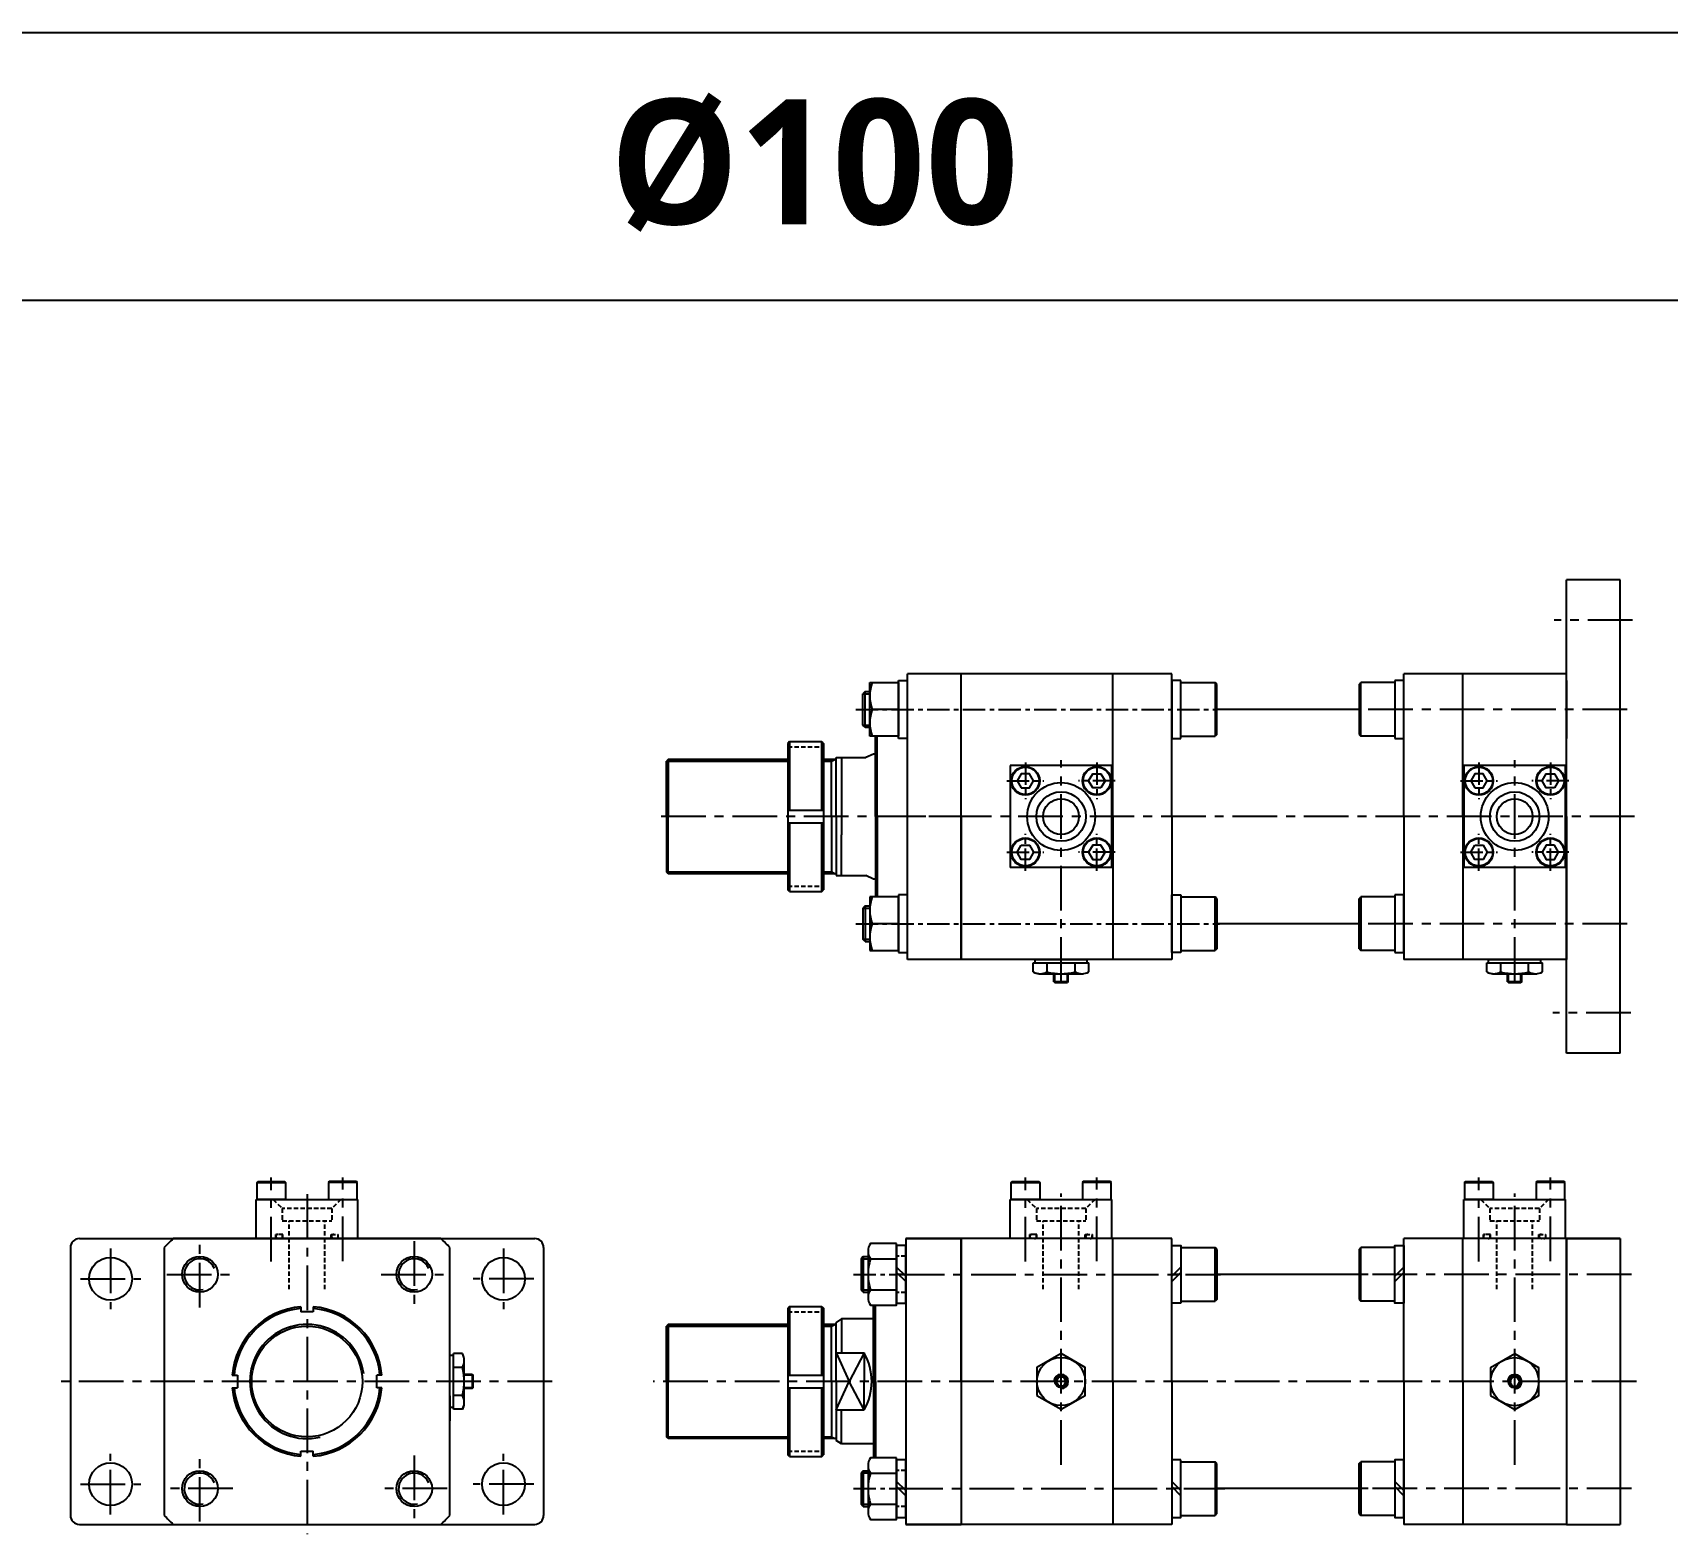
# Model space of a CAD drawing. Extents: x -819 to 9283, y 0 to 5329.
# Drawn here: x 3450 to 4365, y 4488 to 5329 of the extents above; entities that cross this region are included whole.
import ezdxf

# ---------------------------------------------------------------- set-up
doc = ezdxf.new("R2010")
doc.units = 0
doc.header["$LTSCALE"] = 10
doc.header["$MEASUREMENT"] = 0
for name, pattern in [('CENTER', [2, 1.25, -0.25, 0.25, -0.25]), ('CENTERX2', [4, 2.5, -0.5, 0.5, -0.5]), ('HIDDEN', [0.375, 0.25, -0.125])]:
    doc.linetypes.add(name, pattern=pattern)
doc.layers.get('0').update_dxf_attribs({"linetype": 'CONTINUOUS'})
doc.layers.get('DEFPOINTS').update_dxf_attribs({"linetype": 'CONTINUOUS'})
for name, color, linetype in [('CEN', 1, 'CENTERX2'), ('CENTER', 1, 'CENTER'), ('DIM', 2, 'CONTINUOUS'), ('HIDDEN', 2, 'HIDDEN'), ('ML', 7, 'CONTINUOUS')]:
    doc.layers.add(name, color=color, linetype=linetype)
doc.styles.add('문자', font='romans.shx')

msp = doc.modelspace()

# ---------------------------------------------------------------- linework, layer by layer
for p, q in [((5585.06, 5328.65), (0, 5328.65)), ((5585.06, 5178.65), (2613, 5178.65))]:
    msp.add_line(p, q)
at = {"color": 7, "linetype": 'Continuous'}
for p, q in [((4009.99, 4802.66), (4009.99, 4807.68)), ((4009.99, 4807.68), (4016.33, 4807.68)), ((4010.99, 4807.68), (4010.99, 4809.68)), ((4010.99, 4809.68), (4040.17, 4809.68)), ((4016.33, 4807.68), (4041.17, 4807.68)), ((4017.78, 4802.66), (4017.78, 4807.68)), ((4033.37, 4802.66), (4033.37, 4807.68)), ((4040.17, 4807.68), (4040.17, 4809.68)), ((4041.17, 4802.66), (4041.17, 4807.68)), ((4263.99, 4802.66), (4263.99, 4807.68)), ((4263.99, 4807.68), (4270.33, 4807.68)), ((4264.99, 4807.68), (4264.99, 4809.68)), ((4264.99, 4809.68), (4294.17, 4809.68)), ((4270.33, 4807.68), (4295.17, 4807.68)), ((4271.78, 4802.66), (4271.78, 4807.68)), ((4287.37, 4802.66), (4287.37, 4807.68)), ((4294.17, 4807.68), (4294.17, 4809.68)), ((4295.17, 4802.66), (4295.17, 4807.68)), ((4013.16, 4801.68), (4037.99, 4801.68)), ((4021.58, 4801.93), (4021.58, 4801.94)), ((4021.58, 4797.18), (4021.58, 4801.68)), ((4021.58, 4797.18), (4022.08, 4796.68)), ((4029.58, 4797.18), (4021.58, 4797.18)), ((4022.08, 4796.68), (4029.08, 4796.68)), ((4029.58, 4797.18), (4029.08, 4796.68)), ((4029.58, 4797.18), (4029.58, 4801.68)), ((4267.16, 4801.68), (4291.99, 4801.68)), ((4275.58, 4801.93), (4275.58, 4801.94)), ((4275.58, 4797.18), (4275.58, 4801.68)), ((4275.58, 4797.18), (4276.08, 4796.68)), ((4283.58, 4797.18), (4275.58, 4797.18)), ((4276.08, 4796.68), (4283.08, 4796.68)), ((4283.58, 4797.18), (4283.08, 4796.68)), ((4283.58, 4797.18), (4283.58, 4801.68)), ((3683.32, 4558.73), (3683.32, 4587.91)), ((3685.32, 4587.91), (3683.32, 4587.91)), ((3690.34, 4588.91), (3685.32, 4588.91)), ((3685.32, 4564.07), (3685.32, 4588.91)), ((3690.34, 4581.12), (3685.32, 4581.12)), ((3691.32, 4560.91), (3691.32, 4585.74)), ((3695.82, 4577.32), (3691.32, 4577.32)), ((3695.82, 4577.32), (3696.32, 4576.82)), ((3695.82, 4577.32), (3695.82, 4569.32)), ((3696.32, 4569.82), (3696.32, 4576.82)), ((3691.06, 4569.32), (3691.06, 4569.32)), ((3695.82, 4569.32), (3691.32, 4569.32)), ((3695.82, 4569.32), (3696.32, 4569.82)), ((3685.32, 4558.73), (3683.32, 4558.73)), ((3690.34, 4565.53), (3685.32, 4565.53)), ((3685.32, 4557.73), (3685.32, 4564.07)), ((3690.34, 4557.73), (3685.32, 4557.73))]:
    msp.add_line(p, q, dxfattribs=at)
for points in [[(4012.08, 4565.53), (4025.58, 4557.73), (4039.08, 4565.53), (4039.08, 4581.12), (4025.58, 4588.91), (4012.08, 4581.12)], [(4266.08, 4565.45), (4279.58, 4557.66), (4293.08, 4565.45), (4293.08, 4581.04), (4279.58, 4588.83), (4266.08, 4581.04)], [(4024.13, 4575.82), (4022.69, 4573.32), (4024.13, 4570.82), (4027.02, 4570.82), (4028.46, 4573.32), (4027.02, 4575.82)], [(4278.13, 4575.74), (4276.69, 4573.24), (4278.13, 4570.74), (4281.02, 4570.74), (4282.46, 4573.24), (4281.02, 4575.74)]]:
    msp.add_lwpolyline(points, close=True, dxfattribs=at)
for centre, radius in [((4025.58, 4573.32), 13.5), ((4279.58, 4573.24), 13.5), ((4025.58, 4573.32), 3.5), ((4279.58, 4573.24), 3.5)]:
    msp.add_circle(centre, radius, dxfattribs=at)
for centre, radius, start, end in [((4013.16, 4807.3), 5.62, 235.61575, 270), ((4013.89, 4809.9), 8.22, 241.70064, 298.29936), ((4025.57, 4833.03), 31.35, 255.61718, 270.01407), ((4025.58, 4833.03), 31.35, 269.98593, 284.38282), ((4037.27, 4809.9), 8.22, 241.70064, 298.29936), ((4267.16, 4807.3), 5.62, 235.61575, 270), ((4267.89, 4809.9), 8.22, 241.70064, 298.29936), ((4279.57, 4833.03), 31.35, 255.61718, 270.01407), ((4279.58, 4833.03), 31.35, 269.98593, 284.38282), ((4291.27, 4809.9), 8.22, 241.70064, 298.29936), ((3683.1, 4585.01), 8.22, 331.70064, 28.29936), ((3659.97, 4573.33), 31.35, 359.98593, 14.38282), ((3659.97, 4573.32), 31.35, 345.61718, 0.01407), ((3683.1, 4561.63), 8.22, 331.70064, 28.29936), ((3685.7, 4560.91), 5.62, 325.61575, 0)]:
    msp.add_arc(centre, radius, start, end, dxfattribs=at)
at = {"layer": 'CEN'}
for p, q in [((4345.57, 4999.68), (4301.65, 4999.68)), ((4342.58, 4949.68), (4188.83, 4949.68)), ((4025.58, 4797.13), (4025.58, 4921.23)), ((4279.58, 4797.13), (4279.58, 4921.23)), ((4346.58, 4889.68), (3797.21, 4889.68)), ((3979.82, 4889.68), (3929.95, 4889.68)), ((4342.58, 4829.68), (4188.83, 4829.68)), ((4344.65, 4779.68), (4300.85, 4779.68)), ((3583.32, 4640.5), (3583.32, 4687.59)), ((3623.32, 4640.77), (3623.32, 4687.59)), ((4005.58, 4640.5), (4005.58, 4687.59)), ((4045.58, 4640.77), (4045.58, 4687.59)), ((4259.58, 4640.5), (4259.58, 4687.59)), ((4299.58, 4640.77), (4299.58, 4687.59)), ((3603.32, 4678.23), (3603.32, 4487.73)), ((4025.58, 4526.64), (4025.58, 4678.59)), ((4279.58, 4526.64), (4279.58, 4678.59)), ((3543.32, 4614.82), (3543.32, 4651.83)), ((3663.32, 4651.83), (3663.32, 4614.82)), ((3493.32, 4647.76), (3493.32, 4613.88)), ((3713.32, 4647.76), (3713.32, 4613.88)), ((3524.81, 4633.32), (3561.82, 4633.32)), ((3644.81, 4633.32), (3681.82, 4633.32)), ((3935.2, 4633.32), (4114.76, 4633.32)), ((4345.01, 4633.32), (4188.83, 4633.32)), ((3476.38, 4630.82), (3510.26, 4630.82)), ((3730.26, 4630.82), (3696.38, 4630.82)), ((3740.57, 4573.32), (3465.37, 4573.32)), ((4347.83, 4573.32), (3797.21, 4573.32)), ((4279.58, 4573.32), (4279.58, 4573.4)), ((4279.58, 4573.32), (4279.58, 4573.24)), ((3493.32, 4498.88), (3493.32, 4532.76)), ((3543.32, 4494.82), (3543.32, 4531.83)), ((3663.32, 4531.83), (3663.32, 4494.82)), ((3713.32, 4498.88), (3713.32, 4532.76)), ((3476.38, 4515.82), (3510.26, 4515.82)), ((3561.82, 4513.32), (3524.81, 4513.32)), ((3681.82, 4513.32), (3644.81, 4513.32)), ((3730.26, 4515.82), (3696.38, 4515.82)), ((3934.37, 4513.32), (4117.25, 4513.32)), ((4345.01, 4513.32), (4188.83, 4513.32))]:
    msp.add_line(p, q, dxfattribs=at)
at = {"layer": 'CENTER'}
for p, q in [((3910.58, 4949.68), (4112.89, 4949.68)), ((4005.58, 4919.99), (4005.58, 4899.37)), ((4045.58, 4919.99), (4045.58, 4899.37)), ((4259.58, 4919.99), (4259.58, 4899.37)), ((4299.58, 4919.99), (4299.58, 4899.37)), ((3995.27, 4909.68), (4015.89, 4909.68)), ((4055.89, 4909.68), (4035.27, 4909.68)), ((4249.27, 4909.68), (4269.89, 4909.68)), ((4309.89, 4909.68), (4289.27, 4909.68)), ((4005.58, 4859.37), (4005.58, 4879.99)), ((4045.58, 4859.37), (4045.58, 4879.99)), ((4259.58, 4859.37), (4259.58, 4879.99)), ((4299.58, 4859.37), (4299.58, 4879.99)), ((3995.27, 4869.68), (4015.89, 4869.68)), ((4055.89, 4869.68), (4035.27, 4869.68)), ((4249.27, 4869.68), (4269.89, 4869.68)), ((4309.89, 4869.68), (4289.27, 4869.68)), ((3910.58, 4829.68), (4114.33, 4829.68)), ((3909.39, 4633.32), (3933.57, 4633.32)), ((3938.67, 4633.32), (3933.39, 4633.32)), ((4092.77, 4633.32), (4087.49, 4633.32)), ((3909.39, 4513.32), (3933.57, 4513.32)), ((3938.67, 4513.32), (3933.39, 4513.32)), ((4092.77, 4513.32), (4087.49, 4513.32))]:
    msp.add_line(p, q, dxfattribs=at)
at = {"layer": 'DEFPOINTS', "color": 0, "linetype": 'ByBlock'}
msp.add_point((3899.58, 4540.32), dxfattribs=at)
at = {"layer": 'DIM'}
for p, q in [((3914.58, 4958.43), (3918.48, 4958.43)), ((3914.58, 4940.93), (3918.48, 4940.93)), ((3804.58, 4920.68), (3872.51, 4920.68)), ((3892.51, 4920.68), (3897.09, 4920.68)), ((3897.09, 4920.68), (3898.89, 4921.68)), ((3804.58, 4858.68), (3872.51, 4858.68)), ((3892.51, 4858.68), (3897.09, 4858.68)), ((3897.09, 4858.68), (3898.89, 4857.68)), ((3914.58, 4838.43), (3918.48, 4838.43)), ((3914.58, 4820.93), (3918.48, 4820.93)), ((3913.58, 4642.07), (3917.48, 4642.07)), ((3913.58, 4624.57), (3917.48, 4624.57)), ((3804.58, 4604.32), (3872.51, 4604.32)), ((3892.51, 4604.32), (3897.09, 4604.32)), ((3897.09, 4604.32), (3898.89, 4605.32)), ((3899.58, 4589.29), (3906.93, 4573.32)), ((3915.27, 4589.29), (3906.93, 4573.32)), ((3899.58, 4557.36), (3906.93, 4573.32)), ((3915.27, 4557.36), (3906.93, 4573.32)), ((3804.58, 4542.32), (3872.51, 4542.32)), ((3892.51, 4542.32), (3897.09, 4542.32)), ((3897.09, 4542.32), (3898.89, 4541.32)), ((3913.58, 4522.07), (3917.48, 4522.07)), ((3913.58, 4504.57), (3917.48, 4504.57))]:
    msp.add_line(p, q, dxfattribs=at)
for centre, radius, start, end in [((3543.32, 4633.32), 8.75, 21.92599, 282.09505), ((3663.32, 4633.32), 8.75, 21.92599, 282.09505), ((3603.32, 4573.32), 32, 7.67957, 283.22887), ((3543.32, 4513.32), 8.75, 21.92599, 282.09505), ((3663.32, 4513.32), 8.75, 21.92599, 282.09505)]:
    msp.add_arc(centre, radius, start, end, dxfattribs=at)
at = {"layer": 'HIDDEN'}
for p, q in [((3938.58, 4643.42), (3933.48, 4643.42)), ((3938.58, 4623.22), (3933.48, 4623.22)), ((3938.58, 4523.42), (3933.48, 4523.42)), ((3938.58, 4503.22), (3933.48, 4503.22))]:
    msp.add_line(p, q, dxfattribs=at)
at = {"layer": 'ML'}
for p, q in [((4338.58, 5022.18), (4308.58, 5022.18)), ((4308.58, 4757.18), (4308.58, 5022.18)), ((4338.58, 4757.18), (4338.58, 5022.18)), ((3918.48, 4934.68), (3918.48, 4964.68)), ((3918.48, 4964.68), (3934.48, 4964.68)), ((3934.48, 4933.48), (3934.48, 4965.88)), ((3934.48, 4965.88), (3939.58, 4965.88)), ((3934.48, 4964.68), (3934.48, 4934.68)), ((4087.58, 4969.68), (3939.58, 4969.68)), ((3939.58, 4809.68), (3939.58, 4969.68)), ((3969.58, 4889.68), (3969.58, 4969.68)), ((3969.58, 4809.68), (3969.58, 4969.68)), ((4054.58, 4889.68), (4054.58, 4969.68)), ((4087.58, 4889.68), (4087.58, 4969.68)), ((4092.68, 4965.88), (4087.58, 4965.88)), ((4087.58, 4965.88), (4087.58, 4933.48)), ((4087.58, 4935.26), (4087.58, 4965.26)), ((4087.58, 4964.1), (4087.58, 4934.1)), ((4087.58, 4964.1), (4087.58, 4934.1)), ((4092.68, 4933.48), (4092.68, 4965.88)), ((4092.86, 4964.68), (4111.86, 4964.68)), ((4111.86, 4964.68), (4111.86, 4934.68)), ((4112.86, 4963.68), (4111.86, 4964.68)), ((4112.86, 4935.68), (4112.86, 4963.68)), ((4192.48, 4963.68), (4193.48, 4964.68)), ((4192.48, 4963.68), (4192.48, 4935.68)), ((4212.48, 4964.68), (4193.48, 4964.68)), ((4193.48, 4934.68), (4193.48, 4964.68)), ((4217.58, 4965.88), (4212.48, 4965.88)), ((4212.48, 4965.88), (4212.48, 4933.48)), ((4217.58, 4889.68), (4217.58, 4969.68)), ((4308.58, 4969.68), (4217.58, 4969.68)), ((4308.58, 4969.68), (4217.58, 4969.68)), ((4217.58, 4933.48), (4217.58, 4965.88)), ((4250.58, 4889.68), (4250.58, 4969.68)), ((4308.58, 4889.68), (4308.58, 4969.68)), ((4308.58, 4965.88), (4308.58, 4933.48)), ((3915.83, 4959.68), (3914.58, 4958.43)), ((3914.58, 4940.93), (3914.58, 4958.43)), ((3915.83, 4959.68), (3918.48, 4959.68)), ((3915.83, 4939.68), (3915.83, 4959.68)), ((3934.48, 4949.68), (3919.82, 4949.68)), ((4192.48, 4949.68), (4112.89, 4949.68)), ((3915.83, 4939.68), (3914.58, 4940.93)), ((3915.83, 4939.68), (3918.48, 4939.68)), ((3934.48, 4934.68), (3918.48, 4934.68)), ((3921.58, 4889.68), (3921.58, 4934.68)), ((3921.58, 4889.68), (3921.58, 4934.68)), ((3922.58, 4889.68), (3922.58, 4934.68)), ((3922.58, 4889.68), (3922.58, 4934.68)), ((4092.68, 4934.68), (4111.86, 4934.68)), ((4112.86, 4935.68), (4111.86, 4934.68)), ((4192.48, 4935.68), (4193.48, 4934.68)), ((4212.48, 4934.68), (4193.48, 4934.68)), ((3873.51, 4931.68), (3872.51, 4930.68)), ((3872.51, 4930.68), (3872.51, 4848.68)), ((3873.51, 4931.68), (3873.51, 4893.18)), ((3873.51, 4931.68), (3891.51, 4931.68)), ((3891.51, 4893.18), (3891.51, 4931.68)), ((3891.51, 4931.68), (3892.51, 4930.68)), ((3892.51, 4930.68), (3892.51, 4848.68)), ((3920.52, 4924.68), (3916.27, 4922.68)), ((3921.58, 4924.68), (3920.52, 4924.68)), ((3939.58, 4933.48), (3934.48, 4933.48)), ((4087.58, 4933.48), (4092.68, 4933.48)), ((4212.48, 4933.48), (4217.58, 4933.48)), ((3805.58, 4921.68), (3804.58, 4920.68)), ((3804.58, 4889.68), (3804.58, 4920.68)), ((3872.51, 4921.68), (3805.58, 4921.68)), ((3805.58, 4921.68), (3805.58, 4889.68)), ((3899.58, 4921.68), (3892.51, 4921.68)), ((3897.09, 4889.68), (3897.09, 4921.68)), ((3899.58, 4889.68), (3899.58, 4922.68)), ((3899.58, 4922.68), (3916.27, 4922.68)), ((3902.58, 4922.68), (3902.58, 4879.45)), ((4054.08, 4918.18), (3997.08, 4918.18)), ((3997.08, 4918.18), (3997.08, 4861.18)), ((4054.08, 4861.18), (4054.08, 4918.18)), ((4308.08, 4918.18), (4251.08, 4918.18)), ((4251.08, 4918.18), (4251.08, 4861.18)), ((4308.08, 4861.18), (4308.08, 4918.18)), ((3804.58, 4889.68), (3804.58, 4858.68)), ((3805.58, 4857.68), (3805.58, 4889.68)), ((3872.51, 4893.18), (3892.51, 4893.18)), ((3897.09, 4889.68), (3897.09, 4857.68)), ((3899.58, 4889.68), (3899.58, 4856.68)), ((3921.58, 4889.68), (3921.58, 4844.68)), ((3921.58, 4889.68), (3921.58, 4844.68)), ((3922.58, 4889.68), (3922.58, 4844.68)), ((3922.58, 4889.68), (3922.58, 4844.68)), ((3969.58, 4889.68), (3969.58, 4809.68)), ((4054.58, 4889.68), (4054.58, 4809.68)), ((4087.58, 4889.68), (4087.58, 4809.68)), ((4217.58, 4889.68), (4217.58, 4809.68)), ((4250.58, 4889.68), (4250.58, 4809.68)), ((4308.58, 4889.68), (4308.58, 4809.68)), ((3872.51, 4886.18), (3892.51, 4886.18)), ((3873.51, 4886.18), (3873.51, 4847.68)), ((3891.51, 4847.68), (3891.51, 4886.18)), ((3902.58, 4856.68), (3902.58, 4879.45)), ((4054.08, 4861.18), (3997.08, 4861.18)), ((4308.08, 4861.18), (4251.08, 4861.18)), ((3805.58, 4857.68), (3804.58, 4858.68)), ((3872.51, 4857.68), (3805.58, 4857.68)), ((3899.58, 4857.68), (3892.51, 4857.68)), ((3899.58, 4856.68), (3916.27, 4856.68)), ((3920.52, 4854.68), (3916.27, 4856.68)), ((3921.58, 4854.68), (3920.52, 4854.68)), ((3873.51, 4847.68), (3872.51, 4848.68)), ((3873.51, 4847.68), (3891.51, 4847.68)), ((3891.51, 4847.68), (3892.51, 4848.68)), ((3934.48, 4844.68), (3918.48, 4844.68)), ((3918.48, 4844.68), (3918.48, 4814.68)), ((3939.58, 4845.88), (3934.48, 4845.88)), ((3934.48, 4845.88), (3934.48, 4813.48)), ((3934.48, 4814.68), (3934.48, 4844.68)), ((4087.58, 4813.48), (4087.58, 4845.88)), ((4087.58, 4845.88), (4092.68, 4845.88)), ((4087.58, 4815.26), (4087.58, 4845.26)), ((4087.58, 4844.1), (4087.58, 4814.1)), ((4092.68, 4845.88), (4092.68, 4813.48)), ((4092.68, 4844.68), (4111.86, 4844.68)), ((4111.86, 4814.68), (4111.86, 4844.68)), ((4112.86, 4843.68), (4111.86, 4844.68)), ((4112.86, 4843.68), (4112.86, 4815.68)), ((4192.48, 4843.68), (4193.48, 4844.68)), ((4192.48, 4815.68), (4192.48, 4843.68)), ((4212.48, 4844.68), (4193.48, 4844.68)), ((4193.48, 4844.68), (4193.48, 4814.68)), ((4217.58, 4845.88), (4212.48, 4845.88)), ((4212.48, 4845.88), (4212.48, 4813.48)), ((4217.58, 4813.48), (4217.58, 4845.88)), ((4308.58, 4813.48), (4308.58, 4845.88)), ((3915.83, 4839.68), (3914.58, 4838.43)), ((3914.58, 4838.43), (3914.58, 4820.93)), ((3915.83, 4839.68), (3918.48, 4839.68)), ((3915.83, 4839.68), (3915.83, 4819.68)), ((3934.48, 4829.68), (3919.82, 4829.68)), ((4192.48, 4829.68), (4112.86, 4829.68)), ((3915.83, 4819.68), (3914.58, 4820.93)), ((3915.83, 4819.68), (3918.48, 4819.68)), ((4112.86, 4815.68), (4111.86, 4814.68)), ((4192.48, 4815.68), (4193.48, 4814.68)), ((3918.48, 4814.68), (3934.48, 4814.68)), ((3934.48, 4813.48), (3939.58, 4813.48)), ((4087.58, 4809.68), (3939.58, 4809.68)), ((4092.68, 4813.48), (4087.58, 4813.48)), ((4092.68, 4814.68), (4111.86, 4814.68)), ((4212.48, 4814.68), (4193.48, 4814.68)), ((4212.48, 4813.48), (4217.58, 4813.48)), ((4308.58, 4809.68), (4217.58, 4809.68)), ((4338.58, 4757.18), (4308.58, 4757.18)), ((3575.32, 4684.72), (3575.67, 4685.32)), ((3575.32, 4684.72), (3591.32, 4684.72)), ((3575.32, 4675.32), (3575.32, 4684.72)), ((3575.67, 4685.32), (3590.97, 4685.32)), ((3590.97, 4685.32), (3591.32, 4684.72)), ((3591.32, 4684.72), (3591.32, 4675.32)), ((3615.67, 4685.32), (3615.32, 4684.72)), ((3631.32, 4684.72), (3615.32, 4684.72)), ((3615.32, 4684.72), (3615.32, 4675.32)), ((3630.97, 4685.32), (3615.67, 4685.32)), ((3631.32, 4684.72), (3630.97, 4685.32)), ((3631.32, 4675.32), (3631.32, 4684.72)), ((3997.58, 4684.72), (3997.92, 4685.32)), ((3997.58, 4684.72), (4013.58, 4684.72)), ((3997.58, 4675.32), (3997.58, 4684.72)), ((3997.92, 4685.32), (4013.23, 4685.32)), ((4013.23, 4685.32), (4013.58, 4684.72)), ((4013.58, 4684.72), (4013.58, 4675.32)), ((4037.92, 4685.32), (4037.58, 4684.72)), ((4053.58, 4684.72), (4037.58, 4684.72)), ((4037.58, 4684.72), (4037.58, 4675.32)), ((4053.23, 4685.32), (4037.92, 4685.32)), ((4053.58, 4684.72), (4053.23, 4685.32)), ((4053.58, 4675.32), (4053.58, 4684.72)), ((4251.58, 4684.72), (4251.92, 4685.32)), ((4251.58, 4684.72), (4267.58, 4684.72)), ((4251.58, 4675.32), (4251.58, 4684.72)), ((4251.92, 4685.32), (4267.23, 4685.32)), ((4267.23, 4685.32), (4267.58, 4684.72)), ((4267.58, 4684.72), (4267.58, 4675.32)), ((4291.92, 4685.32), (4291.58, 4684.72)), ((4307.58, 4684.72), (4291.58, 4684.72)), ((4291.58, 4684.72), (4291.58, 4675.32)), ((4307.23, 4685.32), (4291.92, 4685.32)), ((4307.58, 4684.72), (4307.23, 4685.32)), ((4307.58, 4675.32), (4307.58, 4684.72)), ((3574.82, 4675.32), (3631.82, 4675.32)), ((3574.82, 4653.32), (3574.82, 4675.32)), ((3591.32, 4675.32), (3575.32, 4675.32)), ((3631.82, 4653.32), (3631.82, 4675.32)), ((3997.08, 4675.32), (4054.08, 4675.32)), ((3997.08, 4653.32), (3997.08, 4675.32)), ((4013.58, 4675.32), (3997.58, 4675.32)), ((4054.08, 4653.32), (4054.08, 4675.32)), ((4251.08, 4675.32), (4308.08, 4675.32)), ((4251.08, 4653.32), (4251.08, 4675.32)), ((4267.58, 4675.32), (4251.58, 4675.32)), ((4308.08, 4653.32), (4308.08, 4675.32)), ((3475.82, 4653.32), (3730.82, 4653.32)), ((3678.29, 4653.32), (3528.35, 4653.32)), ((4087.58, 4653.32), (3938.58, 4653.32)), ((3938.58, 4653.32), (3938.58, 4493.32)), ((3938.58, 4653.32), (3969.58, 4653.32)), ((3969.58, 4573.32), (3969.58, 4653.32)), ((3969.58, 4653.32), (3969.58, 4493.32)), ((4054.58, 4573.32), (4054.58, 4653.32)), ((4087.58, 4573.32), (4087.58, 4653.32)), ((4308.58, 4653.32), (4217.58, 4653.32)), ((4217.58, 4573.32), (4217.58, 4653.32)), ((4308.58, 4653.32), (4217.58, 4653.32)), ((4250.58, 4573.32), (4250.58, 4653.32)), ((4308.58, 4573.32), (4308.58, 4653.32)), ((4338.58, 4653.32), (4308.58, 4653.32)), ((4308.58, 4653.32), (4308.58, 4493.32)), ((4308.58, 4653.32), (4338.58, 4653.32)), ((4338.58, 4653.32), (4338.58, 4493.32)), ((3470.82, 4648.32), (3470.82, 4498.32)), ((3523.32, 4648.29), (3523.32, 4498.35)), ((3683.32, 4498.35), (3683.32, 4648.29)), ((3735.82, 4648.32), (3735.82, 4498.32)), ((3914.83, 4643.32), (3913.58, 4642.07)), ((3913.58, 4642.07), (3913.58, 4624.57)), ((3914.83, 4643.32), (3917.48, 4643.32)), ((3914.83, 4643.32), (3914.83, 4623.32)), ((3917.48, 4646.31), (3917.48, 4620.33)), ((3918.82, 4641.98), (3933.48, 4641.98)), ((4087.58, 4618.91), (4087.58, 4648.91)), ((4092.68, 4648.32), (4111.86, 4648.32)), ((4111.86, 4618.32), (4111.86, 4648.32)), ((4112.86, 4647.32), (4111.86, 4648.32)), ((4112.86, 4647.32), (4112.86, 4619.32)), ((4192.48, 4647.32), (4193.48, 4648.32)), ((4192.48, 4647.32), (4192.48, 4619.32)), ((4212.48, 4648.32), (4193.48, 4648.32)), ((4193.48, 4618.32), (4193.48, 4648.32)), ((3938.58, 4632.22), (3933.48, 4637.32)), ((3938.58, 4629.33), (3933.48, 4634.43)), ((4092.68, 4637.32), (4087.58, 4632.22)), ((4092.68, 4634.43), (4087.58, 4629.33)), ((4197.58, 4633.32), (4112.86, 4633.32)), ((4217.58, 4637.32), (4212.48, 4632.22)), ((4217.58, 4634.43), (4212.48, 4629.33)), ((3914.83, 4623.32), (3913.58, 4624.57)), ((3914.83, 4623.32), (3917.48, 4623.32)), ((3918.82, 4624.66), (3933.48, 4624.66)), ((3599.82, 4615.18), (3599.82, 4612.32)), ((3606.82, 4615.18), (3606.82, 4612.32)), ((3873.51, 4615.32), (3872.51, 4614.32)), ((3872.51, 4614.32), (3872.51, 4532.32)), ((3873.51, 4615.32), (3891.51, 4615.32)), ((3873.51, 4615.32), (3873.51, 4576.82)), ((3891.51, 4615.32), (3892.51, 4614.32)), ((3891.51, 4576.82), (3891.51, 4615.32)), ((3892.51, 4614.32), (3892.51, 4532.32)), ((3920.58, 4573.32), (3920.58, 4616)), ((3921.58, 4573.32), (3921.58, 4616)), ((4092.68, 4618.32), (4111.86, 4618.32)), ((4112.86, 4619.32), (4111.86, 4618.32)), ((4192.48, 4619.32), (4193.48, 4618.32)), ((4212.48, 4618.32), (4193.48, 4618.32)), ((3606.82, 4612.32), (3599.82, 4612.32)), ((3805.58, 4605.32), (3804.58, 4604.32)), ((3804.58, 4573.32), (3804.58, 4604.32)), ((3805.58, 4605.32), (3805.58, 4573.32)), ((3872.51, 4605.32), (3805.58, 4605.32)), ((3899.58, 4605.32), (3892.51, 4605.32)), ((3897.09, 4573.32), (3897.09, 4605.32)), ((3902.58, 4608.32), (3899.58, 4606.32)), ((3899.58, 4573.32), (3899.58, 4606.32)), ((3920.58, 4608.32), (3902.58, 4608.32)), ((3902.58, 4608.32), (3902.58, 4589.29)), ((3899.58, 4589.29), (3915.27, 4589.29)), ((3915.27, 4589.29), (3915.27, 4573.32)), ((3561.47, 4576.82), (3564.32, 4576.82)), ((3564.32, 4576.82), (3564.32, 4569.82)), ((3642.32, 4569.82), (3642.32, 4576.82)), ((3645.17, 4576.82), (3642.32, 4576.82)), ((3872.51, 4576.82), (3892.51, 4576.82)), ((3561.47, 4569.82), (3564.32, 4569.82)), ((3645.17, 4569.82), (3642.32, 4569.82)), ((3804.58, 4573.32), (3804.58, 4542.32)), ((3805.58, 4541.32), (3805.58, 4573.32)), ((3872.51, 4569.82), (3892.51, 4569.82)), ((3873.51, 4569.82), (3873.51, 4531.32)), ((3891.51, 4531.32), (3891.51, 4569.82)), ((3897.09, 4573.32), (3897.09, 4541.32)), ((3899.58, 4573.32), (3899.58, 4540.32)), ((3915.27, 4557.36), (3915.27, 4573.32)), ((3920.58, 4573.32), (3920.58, 4530.64)), ((3921.58, 4573.32), (3921.58, 4530.64)), ((3969.58, 4573.32), (3969.58, 4493.32)), ((4054.58, 4573.32), (4054.58, 4493.32)), ((4087.58, 4573.32), (4087.58, 4493.32)), ((4217.58, 4573.32), (4217.58, 4493.32)), ((4250.58, 4573.32), (4250.58, 4493.32)), ((4308.58, 4573.32), (4308.58, 4493.32)), ((3683.32, 4565.27), (3683.32, 4551.32)), ((3899.58, 4557.36), (3915.27, 4557.36)), ((3902.58, 4538.32), (3902.58, 4557.36)), ((3805.58, 4541.32), (3804.58, 4542.32)), ((3872.51, 4541.32), (3805.58, 4541.32)), ((3899.58, 4541.32), (3892.51, 4541.32)), ((3902.58, 4538.32), (3899.58, 4540.32)), ((3599.82, 4534.32), (3606.82, 4534.32)), ((3599.82, 4531.47), (3599.82, 4534.32)), ((3606.82, 4531.47), (3606.82, 4534.32)), ((3873.51, 4531.32), (3872.51, 4532.32)), ((3873.51, 4531.32), (3891.51, 4531.32)), ((3891.51, 4531.32), (3892.51, 4532.32)), ((3920.58, 4538.32), (3902.58, 4538.32)), ((3914.83, 4523.32), (3913.58, 4522.07)), ((3913.58, 4522.07), (3913.58, 4504.57)), ((3914.83, 4523.32), (3917.48, 4523.32)), ((3914.83, 4523.32), (3914.83, 4503.32)), ((3917.48, 4526.31), (3917.48, 4500.33)), ((3918.82, 4521.98), (3933.48, 4521.98)), ((4087.58, 4527.74), (4087.58, 4497.74)), ((4092.68, 4528.32), (4111.86, 4528.32)), ((4111.86, 4528.32), (4111.86, 4498.32)), ((4112.86, 4527.32), (4111.86, 4528.32)), ((4112.86, 4499.32), (4112.86, 4527.32)), ((4192.48, 4527.32), (4193.48, 4528.32)), ((4192.48, 4499.32), (4192.48, 4527.32)), ((4212.48, 4528.32), (4193.48, 4528.32)), ((4193.48, 4528.32), (4193.48, 4498.32)), ((3938.58, 4512.22), (3933.48, 4517.32)), ((3938.58, 4509.33), (3933.48, 4514.43)), ((4092.68, 4512.22), (4087.58, 4517.32)), ((4092.68, 4509.33), (4087.58, 4514.43)), ((4197.58, 4513.32), (4112.86, 4513.32)), ((4217.58, 4512.22), (4212.48, 4517.32)), ((4217.58, 4509.33), (4212.48, 4514.43)), ((3914.83, 4503.32), (3913.58, 4504.57)), ((3918.82, 4504.66), (3933.48, 4504.66)), ((3914.83, 4503.32), (3917.48, 4503.32)), ((4092.68, 4498.32), (4111.86, 4498.32)), ((4112.86, 4499.32), (4111.86, 4498.32)), ((4192.48, 4499.32), (4193.48, 4498.32)), ((4212.48, 4498.32), (4193.48, 4498.32)), ((3475.82, 4493.32), (3730.82, 4493.32)), ((3528.35, 4493.32), (3678.29, 4493.32)), ((4087.58, 4493.32), (3938.58, 4493.32)), ((3938.58, 4493.32), (3969.58, 4493.32)), ((4308.58, 4493.32), (4217.58, 4493.32)), ((4308.58, 4493.32), (4338.58, 4493.32))]:
    msp.add_line(p, q, dxfattribs=at)
at = {"layer": 'ML', "color": 2, "linetype": 'HIDDEN'}
for p, q in [((3872.51, 4928.68), (3892.51, 4928.68)), ((3872.51, 4850.68), (3892.51, 4850.68)), ((3584.32, 4675.32), (3589.47, 4670.17)), ((3617.17, 4670.17), (3589.47, 4670.17)), ((3589.47, 4670.17), (3589.47, 4663.32)), ((3622.32, 4675.32), (3617.17, 4670.17)), ((3617.17, 4670.17), (3617.17, 4663.32)), ((4006.58, 4675.32), (4011.73, 4670.17)), ((4039.43, 4670.17), (4011.73, 4670.17)), ((4011.73, 4670.17), (4011.73, 4663.32)), ((4044.58, 4675.32), (4039.43, 4670.17)), ((4039.43, 4670.17), (4039.43, 4663.32)), ((4260.58, 4675.32), (4265.73, 4670.17)), ((4293.43, 4670.17), (4265.73, 4670.17)), ((4265.73, 4670.17), (4265.73, 4663.32)), ((4298.58, 4675.32), (4293.43, 4670.17)), ((4293.43, 4670.17), (4293.43, 4663.32)), ((3589.47, 4663.32), (3617.17, 4663.32)), ((3593.32, 4624.99), (3593.32, 4663.32)), ((3613.32, 4624.99), (3613.32, 4663.32)), ((4011.73, 4663.32), (4039.43, 4663.32)), ((4015.58, 4624.99), (4015.58, 4663.32)), ((4035.58, 4624.99), (4035.58, 4663.32)), ((4265.73, 4663.32), (4293.43, 4663.32)), ((4269.58, 4624.99), (4269.58, 4663.32)), ((4289.58, 4624.99), (4289.58, 4663.32)), ((3585.82, 4653.32), (3585.82, 4655.72)), ((3589.82, 4655.72), (3585.82, 4655.72)), ((3589.82, 4653.32), (3589.82, 4655.72)), ((3616.82, 4653.32), (3616.82, 4655.72)), ((3616.82, 4655.72), (3620.82, 4655.72)), ((3620.82, 4653.32), (3620.82, 4655.72)), ((4008.08, 4653.32), (4008.08, 4655.72)), ((4012.08, 4655.72), (4008.08, 4655.72)), ((4012.08, 4653.32), (4012.08, 4655.72)), ((4039.08, 4653.32), (4039.08, 4655.72)), ((4039.08, 4655.72), (4043.08, 4655.72)), ((4043.08, 4653.32), (4043.08, 4655.72)), ((4262.08, 4653.32), (4262.08, 4655.72)), ((4266.08, 4655.72), (4262.08, 4655.72)), ((4266.08, 4653.32), (4266.08, 4655.72)), ((4293.08, 4653.32), (4293.08, 4655.72)), ((4293.08, 4655.72), (4297.08, 4655.72)), ((4297.08, 4653.32), (4297.08, 4655.72)), ((3872.51, 4612.32), (3892.51, 4612.32)), ((3872.51, 4534.32), (3892.51, 4534.32))]:
    msp.add_line(p, q, dxfattribs=at)
at = {"layer": 'ML', "color": 2}
for p, q in [((3897.09, 4858.68), (3898.89, 4857.68)), ((4022.08, 4801.87), (4022.08, 4801.88)), ((4022.08, 4796.68), (4022.08, 4801.68)), ((4029.08, 4796.68), (4029.08, 4801.68)), ((4276.08, 4801.87), (4276.08, 4801.88)), ((4276.08, 4796.68), (4276.08, 4801.68)), ((4283.08, 4796.68), (4283.08, 4801.68)), ((3696.32, 4576.82), (3691.32, 4576.82)), ((3691.12, 4569.82), (3691.12, 4569.82)), ((3696.32, 4569.82), (3691.32, 4569.82))]:
    msp.add_line(p, q, dxfattribs=at)
at = {"layer": 'ML'}
for points in [[(4003.27, 4905.68), (4007.89, 4905.68), (4010.2, 4909.68), (4007.89, 4913.68), (4003.27, 4913.68), (4000.96, 4909.68), (4003.27, 4905.68)], [(4047.89, 4905.68), (4043.27, 4905.68), (4040.96, 4909.68), (4043.27, 4913.68), (4047.89, 4913.68), (4050.2, 4909.68), (4047.89, 4905.68)], [(4257.27, 4905.68), (4261.89, 4905.68), (4264.2, 4909.68), (4261.89, 4913.68), (4257.27, 4913.68), (4254.96, 4909.68), (4257.27, 4905.68)], [(4301.89, 4905.68), (4297.27, 4905.68), (4294.96, 4909.68), (4297.27, 4913.68), (4301.89, 4913.68), (4304.2, 4909.68), (4301.89, 4905.68)], [(4003.27, 4873.68), (4007.89, 4873.68), (4010.2, 4869.68), (4007.89, 4865.68), (4003.27, 4865.68), (4000.96, 4869.68), (4003.27, 4873.68)], [(4047.89, 4873.68), (4043.27, 4873.68), (4040.96, 4869.68), (4043.27, 4865.68), (4047.89, 4865.68), (4050.2, 4869.68), (4047.89, 4873.68)], [(4257.27, 4873.68), (4261.89, 4873.68), (4264.2, 4869.68), (4261.89, 4865.68), (4257.27, 4865.68), (4254.96, 4869.68), (4257.27, 4873.68)], [(4301.89, 4873.68), (4297.27, 4873.68), (4294.96, 4869.68), (4297.27, 4865.68), (4301.89, 4865.68), (4304.2, 4869.68), (4301.89, 4873.68)], [(3938.58, 4649.52), (3933.48, 4649.52), (3933.48, 4617.12), (3938.58, 4617.12), (3938.58, 4649.52)], [(4092.68, 4617.12), (4087.58, 4617.12), (4087.58, 4649.52), (4092.68, 4649.52), (4092.68, 4617.12)], [(4217.58, 4617.12), (4212.48, 4617.12), (4212.48, 4649.52), (4217.58, 4649.52), (4217.58, 4617.12)], [(3938.58, 4529.52), (3933.48, 4529.52), (3933.48, 4497.12), (3938.58, 4497.12), (3938.58, 4529.52)], [(4092.68, 4529.52), (4087.58, 4529.52), (4087.58, 4497.12), (4092.68, 4497.12), (4092.68, 4529.52)], [(4217.58, 4529.52), (4212.48, 4529.52), (4212.48, 4497.12), (4217.58, 4497.12), (4217.58, 4529.52)]]:
    msp.add_lwpolyline(points, dxfattribs=at)
for points in [[(3933.48, 4650.64), (3918.82, 4650.64, 0.309401), (3918.82, 4641.98, 0.154701), (3918.82, 4624.66, 0.309401), (3918.82, 4616), (3933.48, 4616), (3933.48, 4650.64)], [(3933.48, 4530.64), (3918.82, 4530.64, 0.309401), (3918.82, 4521.98, 0.154701), (3918.82, 4504.66, 0.309401), (3918.82, 4496), (3933.48, 4496), (3933.48, 4530.64)]]:
    msp.add_lwpolyline(points, format="xyb", dxfattribs=at)
for centre, radius in [((4005.58, 4909.68), 8), ((4005.58, 4909.68), 7.65), ((4045.58, 4909.68), 8), ((4045.58, 4909.68), 7.65), ((4259.58, 4909.68), 8), ((4259.58, 4909.68), 7.65), ((4299.58, 4909.68), 8), ((4299.58, 4909.68), 7.65), ((4025.58, 4889.68), 19), ((4279.58, 4889.68), 19), ((4025.58, 4889.68), 13.85), ((4025.58, 4889.68), 10), ((4279.58, 4889.68), 13.85), ((4279.58, 4889.68), 10), ((4005.58, 4869.68), 8), ((4005.58, 4869.68), 7.65), ((4045.58, 4869.68), 8), ((4045.58, 4869.68), 7.65), ((4259.58, 4869.68), 8), ((4259.58, 4869.68), 7.65), ((4299.58, 4869.68), 8), ((4299.58, 4869.68), 7.65), ((3493.32, 4630.82), 12), ((3543.32, 4633.32), 10), ((3663.32, 4633.32), 10), ((3713.32, 4630.82), 12), ((3603.32, 4573.32), 31), ((3493.32, 4515.82), 12), ((3543.32, 4513.32), 10), ((3663.32, 4513.32), 10), ((3713.32, 4515.82), 12)]:
    msp.add_circle(centre, radius, dxfattribs=at)
for centre, radius, start, end in [((3940.14, 4957.18), 21.66, 159.74384, 200.25616), ((3940.14, 4942.18), 21.66, 159.74384, 200.25616), ((3940.14, 4837.18), 21.66, 159.74384, 200.25616), ((3940.14, 4822.18), 21.66, 159.74384, 200.25616), ((3475.82, 4648.32), 5, 90, 180), ((3603.32, 4573.32), 109.64, 133.14042, 136.85958), ((3603.32, 4573.32), 109.64, 43.14042, 46.85958), ((3730.82, 4648.32), 5, 0, 90), ((3603.32, 4573.32), 42, 94.78019, 175.21981), ((3603.32, 4573.32), 41, 94.89706, 175.10294), ((3603.32, 4573.32), 42, 4.78019, 85.21981), ((3603.32, 4573.32), 41, 4.89706, 85.10294), ((3887.37, 4573.32), 32.15, 0, 29.77443), ((3603.32, 4573.32), 42, 184.78019, 265.21981), ((3603.32, 4573.32), 41, 184.89706, 265.10294), ((3603.32, 4573.32), 41, 274.89706, 355.10294), ((3603.32, 4573.32), 42, 274.78019, 355.21981), ((3887.37, 4573.32), 32.15, 330.22557, 0), ((3475.82, 4498.32), 5, 180, 270), ((3603.32, 4573.32), 109.64, 223.14042, 226.85958), ((3603.32, 4573.32), 109.64, 313.14042, 316.85958), ((3730.82, 4498.32), 5, 270, 0)]:
    msp.add_arc(centre, radius, start, end, dxfattribs=at)
at = {"layer": 'ML', "color": 2, "linetype": 'HIDDEN'}
for centre, start, end in [((3587.05, 4654.52), 90, 270), ((3588.39, 4654.52), 270, 90), ((3618.25, 4654.52), 90, 270), ((3619.59, 4654.52), 270, 90), ((4009.31, 4654.52), 90, 270), ((4010.65, 4654.52), 270, 90), ((4040.51, 4654.52), 90, 270), ((4041.85, 4654.52), 270, 90), ((4263.31, 4654.52), 90, 270), ((4264.65, 4654.52), 270, 90), ((4294.51, 4654.52), 90, 270), ((4295.85, 4654.52), 270, 90)]:
    msp.add_arc(centre, 1.2, start, end, dxfattribs=at)
at = {"layer": 'ML', "color": 2}
for centre in [(4025.58, 4573.32), (4279.58, 4573.24)]:
    msp.add_arc(centre, 4, 270, 180, dxfattribs=at)

# ---------------------------------------------------------------- texts
at = {"insert": (3772.74, 5291.42), "char_height": 70, "attachment_point": 1, "style": '문자'}
msp.add_mtext_dynamic_manual_height_columns('{\\fMalgun Gothic|b1|i0|c129|p50;%%C100}', width=124.5326, gutter_width=16, heights=[-75.56], dxfattribs=at)

doc.saveas('drawing.dxf')
